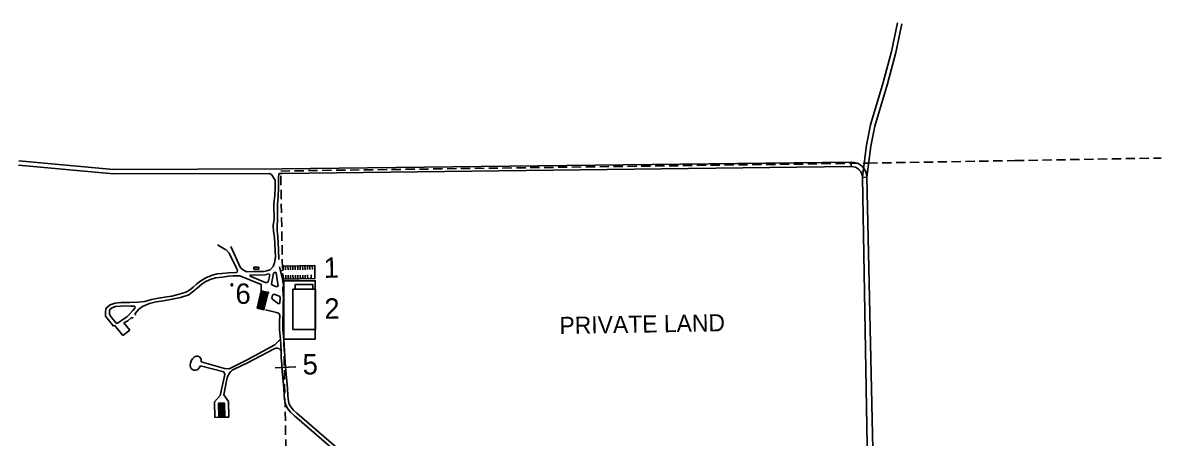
# Model space of a CAD drawing. Extents: x 627857 to 630341, y 4519011 to 4520662.
# Drawn here: x 628728 to 630292, y 4520091 to 4520662 of the extents above; entities that cross this region are included whole.
import ezdxf

# ---------------------------------------------------------------- set-up
doc = ezdxf.new("R2010")
doc.units = 0
doc.header["$LTSCALE"] = 25.4
doc.header["$MEASUREMENT"] = 0
doc.linetypes.add('DASHED', pattern=[0.75, 0.5, -0.25])
doc.layers.add('EA_IS_NEW', color=7, linetype='Continuous')
doc.styles.add('SIM005', font='GOTHIC.TTF', dxfattribs={"height": 1.96088})
doc.styles.add('SIM060', font='GOTHIC.TTF', dxfattribs={"height": 23.53056})
doc.styles.add('SIM150', font='GOTHIC.TTF', dxfattribs={"height": 58.82513})

msp = doc.modelspace()

# ---------------------------------------------------------------- hatches: boundary and pattern name
at = {"layer": 'EA_IS_NEW'}
h = msp.add_hatch(dxfattribs=at)
h.set_pattern_fill('ANSI31', color=256, scale=20, angle=345, style=0)
h.set_pattern_definition([(30.910383, (626987.3325, 4519329.1903), (-0.39241745, 0.65078028), [])])
h.paths.add_polyline_path([(629059.5, 4520267.5), (629065.4, 4520291.1), (629055.9, 4520293.4), (629050, 4520269.8)])
h = msp.add_hatch(dxfattribs=at)
h.set_pattern_fill('ANSI31', color=256, scale=20, style=0)
h.set_pattern_definition([(45.89643, (629184.2546, 4519350.0022), (-0.548103, 0.5273854), [])])
h.paths.add_polyline_path([(629005.2, 4520139.4), (629005.6, 4520119.9), (628997.7, 4520119.8), (628997.3, 4520139.2)])

# ---------------------------------------------------------------- linework, layer by layer
for p, q in [((629921.3, 4520621.9), (629929.8, 4520661.5)), ((629927.2, 4520620.5), (629935.7, 4520660.1)), ((629909.9, 4520579.4), (629921.3, 4520621.9)), ((629915.8, 4520577.8), (629927.2, 4520620.5)), ((629892.6, 4520521.2, 5), (629909.9, 4520579.4, 5)), ((629898.5, 4520519.7, 5), (629915.8, 4520577.8, 5)), ((629886.9, 4520493.3, 5), (629892.6, 4520521.2, 5)), ((629892.9, 4520492.3, 5), (629898.5, 4520519.7, 5)), ((629881.5, 4520450.1, 5), (629886.9, 4520493.3, 5)), ((629887.5, 4520449.4, 5), (629892.9, 4520492.3, 5)), ((628852.9, 4520460.2, 5), (628723, 4520471.9, 5)), ((628852.7, 4520454.1, 5), (628722.4, 4520465.8, 5)), ((629084.5, 4520460.9, 5), (628852.9, 4520460.2, 5)), ((629084.4, 4520460.9, 5), (629865.8, 4520470.3, 5)), ((629084.5, 4520454.8, 5), (629866, 4520464.2, 5)), ((629865.8, 4520470.3, 5), (629866, 4520464.2, 5)), ((629067.1, 4520454.8, 5), (628852.7, 4520454.1, 5)), ((629067.1, 4520454.8, 5), (629069.9, 4520453, 5)), ((629069.9, 4520453, 5), (629074.9, 4520445.2, 5)), ((629074.9, 4520445.2, 5), (629075.1, 4520434.9, 5)), ((629079.9, 4520454.1, 5), (629079.4, 4520448.9, 5)), ((629079.4, 4520448.9, 5), (629079.7, 4520435, 5)), ((629080.5, 4520454.7, 5), (629079.9, 4520454.1, 5)), ((629080.5, 4520454.7, 5), (629084.5, 4520454.8, 5)), ((629881.5, 4520449.3, 5), (629887.5, 4520449.4, 5)), ((629881.5, 4520449.3, 5), (629889.2, 4520003.8, 5)), ((629897.3, 4519994.2, 5), (629887.5, 4520449.4, 5)), ((629074.3, 4520424.9, 5), (629073.3, 4520413, 5)), ((629075.1, 4520434.9, 5), (629074.3, 4520424.9, 5)), ((629079.7, 4520435, 5), (629079, 4520422.8, 5)), ((629073.3, 4520413, 5), (629073.2, 4520403.6, 5)), ((629078.2, 4520412.2, 5), (629078.1, 4520403.7, 5)), ((629079, 4520422.8, 5), (629078.2, 4520412.2, 5)), ((629073.2, 4520403.6, 5), (629073.6, 4520398.7, 5)), ((629073.6, 4520398.7, 5), (629073.4, 4520392, 5)), ((629078.2, 4520394.9, 5), (629078, 4520390.3, 5)), ((629078.1, 4520403.7, 5), (629078.2, 4520394.9, 5)), ((629073.4, 4520392, 5), (629072.3, 4520383.2, 5)), ((629072.3, 4520383.2, 5), (629072.5, 4520375, 5)), ((629078, 4520390.3, 5), (629077.5, 4520382.7, 5)), ((629077.5, 4520382.7, 5), (629077.6, 4520375.7, 5)), ((629072.5, 4520375, 5), (629073.8, 4520367.1, 5)), ((629073.8, 4520367.1, 5), (629074.6, 4520357.4, 5)), ((629077.6, 4520375.7, 5), (629078.7, 4520367.5, 5)), ((629078.7, 4520367.5, 5), (629079.6, 4520350.2, 5)), ((629007.4, 4520349.9, 5), (628995.9, 4520356.4, 5)), ((629011.7, 4520345.1, 5), (629007.6, 4520349.7, 5)), ((629014.2, 4520354.4, 5), (629027.3, 4520325, 5)), ((629074.6, 4520357.4, 5), (629075, 4520349.5, 5)), ((629075, 4520349.5, 5), (629075.2, 4520339.8, 5)), ((629079.6, 4520350.2, 5), (629079.9, 4520336.3, 5)), ((629021.8, 4520324.6, 5), (629011.7, 4520345.1, 5)), ((629073.8, 4520331.9, 5), (629072.1, 4520326.7, 5)), ((629075.2, 4520339.8, 5), (629073.8, 4520331.9, 5)), ((628995.1, 4520316.6, 5), (628988.2, 4520315.2, 5)), ((629001.8, 4520317.3, 5), (628995.1, 4520316.6, 5)), ((629011.3, 4520318.4, 5), (629001.8, 4520317.3, 5)), ((629021.3, 4520318.5, 5), (629011.3, 4520318.4, 5)), ((629022.8, 4520319.2, 5), (629021.3, 4520318.5, 5)), ((629021.8, 4520324.6, 5), (629023.4, 4520321.9, 5)), ((629023.4, 4520321.9, 5), (629022.8, 4520319.2, 5)), ((629031.3, 4520321.8, 5), (629027.3, 4520325, 5)), ((629036.2, 4520319.7, 5), (629031.3, 4520321.8, 5)), ((629045.1, 4520319.9, 5), (629036.2, 4520319.7, 5)), ((629060.7, 4520315.6, 5), (629041.2, 4520315.2, 5)), ((629060, 4520320.1, 5), (629045.1, 4520319.9, 5)), ((629052.6, 4520326.1, 5), (629045.6, 4520325.9, 5)), ((629045.6, 4520325.9, 5), (629045.6, 4520323.2, 5)), ((629045.6, 4520323.2, 5), (629052.6, 4520323.3, 5)), ((629052.6, 4520323.3, 5), (629052.6, 4520326.1, 5)), ((629063.7, 4520320.8, 5), (629060, 4520320.1, 5)), ((629066.2, 4520316.6, 5), (629060.7, 4520315.6, 5)), ((629067.9, 4520322.4, 5), (629063.7, 4520320.8, 5)), ((629067.4, 4520315.1, 5), (629066.2, 4520316.6, 5)), ((629072.1, 4520326.7, 5), (629067.9, 4520322.4, 5)), ((629072.6, 4520317.9, 5), (629069.8, 4520303.3, 5)), ((629074.4, 4520319.2, 5), (629072.6, 4520317.9, 5)), ((629076.2, 4520318, 5), (629074.4, 4520319.2, 5)), ((629079, 4520299.8, 5), (629076.2, 4520318, 5)), ((629080.9, 4520326.3, 5), (629085.9, 4520306, 5)), ((629085.9, 4520322, 5), (629085.8, 4520327.5, 5)), ((629089.3, 4520322.1, 5), (629089.2, 4520327.6, 5)), ((629092.5, 4520327.6, 5), (629092.6, 4520322.1, 5)), ((629096, 4520322.2, 5), (629095.9, 4520327.7, 5)), ((629099.2, 4520327.7, 5), (629099.3, 4520322.2, 5)), ((629102.6, 4520322.3, 5), (629102.5, 4520327.8, 5)), ((629105.9, 4520327.9, 5), (629106, 4520322.4, 5)), ((629109.3, 4520322.4, 5), (629109.2, 4520327.9, 5)), ((629112.6, 4520328, 5), (629112.7, 4520322.5, 5)), ((629116, 4520322.5, 5), (629115.9, 4520328, 5)), ((629119.2, 4520328.1, 5), (629119.3, 4520322.6, 5)), ((629122.7, 4520322.7, 5), (629122.6, 4520328.1, 5)), ((629125.9, 4520328.2, 5), (629126, 4520322.7, 5)), ((629129.3, 4520328.3, 5), (629129.4, 4520322.8, 5)), ((629129.5, 4520315.5, 5), (629129.6, 4520310.3, 5)), ((628967.3, 4520303, 5), (628962.2, 4520298.4, 5)), ((628972.7, 4520307.4, 5), (628967.3, 4520303, 5)), ((628967.7, 4520297.3, 5), (628974.4, 4520302.5, 5)), ((628979.7, 4520311.4, 5), (628972.7, 4520307.4, 5)), ((628974.4, 4520302.5, 5), (628978.9, 4520306, 5)), ((628978.9, 4520306, 5), (628985.5, 4520308.8, 5)), ((628988.2, 4520315.2, 5), (628979.7, 4520311.4, 5)), ((628985.5, 4520308.8, 5), (628992.8, 4520311.1, 5)), ((628992.8, 4520311.1, 5), (629002.8, 4520312.4, 5)), ((629002.8, 4520312.4, 5), (629010.7, 4520313.5, 5)), ((629010.7, 4520313.5, 5), (629017.4, 4520313.9, 5)), ((629016.4, 4520303.3, 5), (629014.6, 4520303.2, 5)), ((629014.6, 4520303.2, 5), (629014.6, 4520300.2, 5)), ((629014.6, 4520300.2, 5), (629016.5, 4520300.2, 5)), ((629016.5, 4520300.2, 5), (629016.4, 4520303.3, 5)), ((629017.4, 4520313.9, 5), (629026.6, 4520314.1, 5)), ((629026.6, 4520314.1, 5), (629055.8, 4520302.1, 5)), ((629041.2, 4520315.2, 5), (629040, 4520314.6, 5)), ((629040, 4520314.6, 5), (629040.6, 4520313.4, 5)), ((629040.6, 4520313.4, 5), (629062.7, 4520304.4, 5)), ((629055.8, 4520302.1, 5), (629055.9, 4520293.9, 5)), ((629062.7, 4520304.4, 5), (629065.1, 4520305.6, 5)), ((629065.1, 4520305.6, 5), (629067.4, 4520315.1, 5)), ((629069.8, 4520303.3, 5), (629070.4, 4520301.5, 5)), ((629070.4, 4520301.5, 5), (629076.8, 4520298.9, 5)), ((629076.8, 4520298.9, 5), (629079, 4520299.8, 5)), ((629085.9, 4520306, 5), (629086.7, 4520293.6, 5)), ((629086.1, 4520314.7, 5), (629086.2, 4520309.5, 5)), ((629086.2, 4520309.5, 5), (629086.8, 4520309.5, 5)), ((629089.4, 4520314.8, 5), (629089.5, 4520309.6, 5)), ((629092.7, 4520314.8, 5), (629092.8, 4520309.6, 5)), ((629096.2, 4520309.7, 5), (629096.1, 4520314.9, 5)), ((629099.4, 4520314.9, 5), (629099.5, 4520309.8, 5)), ((629102.9, 4520309.8, 5), (629102.8, 4520315, 5)), ((629106.1, 4520315.1, 5), (629106.2, 4520309.9, 5)), ((629109.4, 4520315.1, 5), (629109.5, 4520309.9, 5)), ((629112.8, 4520315.2, 5), (629112.9, 4520310, 5)), ((629116.2, 4520310, 5), (629116.1, 4520315.2, 5)), ((629119.5, 4520315.3, 5), (629119.6, 4520310.1, 5)), ((629124.4, 4520310.2), (629124.3, 4520315.4)), ((628926.2, 4520285.3, 5), (628914.9, 4520283.6, 5)), ((628932.9, 4520286.3, 5), (628926.2, 4520285.3, 5)), ((628939.9, 4520288, 5), (628932.9, 4520286.3, 5)), ((628933.3, 4520281.8, 5), (628944.8, 4520284.4, 5)), ((628946.5, 4520289.9, 5), (628939.9, 4520288, 5)), ((628944.8, 4520284.4, 5), (628956.3, 4520288.2, 5)), ((628952.3, 4520291.8, 5), (628946.5, 4520289.9, 5)), ((628957.4, 4520294.6, 5), (628952.3, 4520291.8, 5)), ((628956.3, 4520288.2, 5), (628961.1, 4520291.7, 5)), ((628962.2, 4520298.4, 5), (628957.4, 4520294.6, 5)), ((628961.1, 4520291.7, 5), (628967.7, 4520297.3, 5)), ((629055.9, 4520293.4, 5), (629050, 4520269.8, 5)), ((629065.4, 4520291.1, 5), (629055.9, 4520293.4, 5)), ((629059.5, 4520267.5, 5), (629065.4, 4520291.1, 5)), ((629071.3, 4520287.5, 5), (629070.4, 4520283.6, 5)), ((629073.1, 4520288.8, 5), (629071.3, 4520287.5, 5)), ((629081, 4520286.2, 5), (629073.1, 4520288.8, 5)), ((629081.7, 4520284.4, 5), (629081, 4520286.2, 5)), ((629081.2, 4520276.5, 5), (629081.7, 4520284.4, 5)), ((629086.7, 4520293.6, 5), (629085.6, 4520251.9, 5)), ((628842.6, 4520268.6, 5), (628841.8, 4520264.4, 5)), ((628844.1, 4520271.1, 5), (628842.6, 4520268.6, 5)), ((628848.3, 4520274.2, 5), (628844.1, 4520271.1, 5)), ((628849.3, 4520269.1, 5), (628847.3, 4520266.3, 5)), ((628855, 4520276.5, 5), (628848.3, 4520274.2, 5)), ((628851.8, 4520270.6, 5), (628849.3, 4520269.1, 5)), ((628855.7, 4520271.9, 5), (628851.8, 4520270.6, 5)), ((628863.5, 4520277.5, 5), (628855, 4520276.5, 5)), ((628862.4, 4520272.6, 5), (628855.7, 4520271.9, 5)), ((628868.2, 4520272.7, 5), (628862.4, 4520272.6, 5)), ((628875.4, 4520277.4, 5), (628863.5, 4520277.5, 5)), ((628876.1, 4520272.6, 5), (628868.2, 4520272.7, 5)), ((628886.4, 4520277.9, 5), (628875.4, 4520277.4, 5)), ((628881.9, 4520272.4, 5), (628876.1, 4520272.6, 5)), ((628879.3, 4520266.5, 5), (628882, 4520269.6, 5)), ((628882.8, 4520271.5, 5), (628881.9, 4520272.4, 5)), ((628882, 4520269.6, 5), (628882.8, 4520271.5, 5)), ((628895.8, 4520279, 5), (628886.4, 4520277.9, 5)), ((628887.5, 4520268.2, 5), (628892.6, 4520271.9, 5)), ((628892.6, 4520271.9, 5), (628902.3, 4520276.1, 5)), ((628904.9, 4520281.6, 5), (628895.8, 4520279, 5)), ((628902.3, 4520276.1, 5), (628911.7, 4520278.4, 5)), ((628914.9, 4520283.6, 5), (628904.9, 4520281.6, 5)), ((628911.7, 4520278.4, 5), (628921.4, 4520279.7, 5)), ((628921.4, 4520279.7, 5), (628933.3, 4520281.8, 5)), ((629050, 4520269.8, 5), (629059.5, 4520267.5, 5)), ((629070.4, 4520283.6, 5), (629071.7, 4520281.4, 5)), ((629071.7, 4520281.4, 5), (629079.4, 4520275.5, 5)), ((629079.4, 4520275.5, 5), (629081.2, 4520276.5, 5)), ((628841.8, 4520264.4, 5), (628841.9, 4520260.4, 5)), ((628841.9, 4520260.4, 5), (628841.9, 4520258.6, 5)), ((628841.9, 4520258.6, 5), (628852.9, 4520245, 5)), ((628847.3, 4520266.3, 5), (628847.3, 4520261.7, 5)), ((628847.3, 4520261.7, 5), (628848.9, 4520258.7, 5)), ((628848.9, 4520258.7, 5), (628856.7, 4520249.1, 5)), ((628858.5, 4520249.2, 5), (628864, 4520252.9, 5)), ((628864, 4520252.9, 5), (628871.2, 4520257.6, 5)), ((628871.2, 4520257.6, 5), (628875.1, 4520261.3, 5)), ((628872.5, 4520252.5, 5), (628877.3, 4520256.2, 5)), ((628875.1, 4520261.3, 5), (628879.3, 4520266.5, 5)), ((628877.3, 4520256.2, 5), (628879.7, 4520256.4, 5)), ((628882.7, 4520262.4, 5), (628887.5, 4520268.2, 5)), ((628882.9, 4520260.2, 5), (628882.7, 4520262.4, 5)), ((629078.4, 4520263.3, 5), (629061.6, 4520267.2, 5)), ((629080.2, 4520261.9, 5), (629078.4, 4520263.3, 5)), ((629081.2, 4520259.7, 5), (629080.2, 4520261.9, 5)), ((629081, 4520251.5, 5), (629081.2, 4520259.7, 5)), ((628852.9, 4520245, 5), (628854.2, 4520246.1, 5)), ((628854.2, 4520246.1, 5), (628865.5, 4520232, 5)), ((628856.7, 4520249.1, 5), (628858.5, 4520249.2, 5)), ((628865.5, 4520232, 5), (628875.2, 4520239.4, 5)), ((628867.1, 4520249.3, 5), (628872.5, 4520252.5, 5)), ((628875.2, 4520239.4, 5), (628867.1, 4520249.3, 5)), ((629080.9, 4520239.7, 5), (629081, 4520251.5, 5)), ((629082.4, 4520227.3, 5), (629080.9, 4520239.7, 5)), ((629085.6, 4520251.9, 5), (629085.5, 4520240.1, 5)), ((629085.5, 4520240.1, 5), (629086.9, 4520227.3, 5)), ((629074.3, 4520219.5, 5), (629082.4, 4520227.3, 5)), ((629082.4, 4520227.3, 5), (629083, 4520210.9, 5)), ((629086.9, 4520227.3, 5), (629087.8, 4520211, 5)), ((629036.5, 4520198.8, 5), (629074.3, 4520219.5, 5)), ((629073.5, 4520214, 5), (629036.9, 4520194.6, 5)), ((629083, 4520210.9, 5), (629082, 4520212.7, 5)), ((628972.3, 4520190.7, 5), (628970.6, 4520187.6, 5)), ((629004.5, 4520182.2, 5), (628972.3, 4520190.7, 5)), ((628973.4, 4520198, 5), (628973.5, 4520195.9, 5)), ((628973.5, 4520195.9, 5), (629005.3, 4520187, 5)), ((629011.7, 4520186.5, 5), (629036.5, 4520198.8, 5)), ((629036.9, 4520194.6, 5), (629018.5, 4520185.8, 5)), ((628999.3, 4520149.9, 5), (629005.8, 4520178.8, 5)), ((629005.8, 4520178.8, 5), (629004.5, 4520182.2, 5)), ((629005.3, 4520187, 5), (629011.7, 4520186.5, 5)), ((629075.1, 4520187.6), (629103.4, 4520188.9)), ((629008.1, 4520169.8, 5), (629004.4, 4520150.6, 5)), ((628991.8, 4520141.2, 5), (628999.3, 4520149.9, 5)), ((629004.4, 4520150.6, 5), (629010.7, 4520141.6, 5)), ((628992.2, 4520119.7, 5), (628991.8, 4520141.2, 5)), ((628997.3, 4520139.2, 5), (629005.2, 4520139.4, 5)), ((628997.7, 4520119.8, 5), (628997.3, 4520139.2, 5)), ((629005.2, 4520139.4, 5), (629005.6, 4520119.9, 5)), ((629010.7, 4520141.6, 5), (629011.1, 4520120, 5)), ((628997.7, 4520119.8, 5), (628992.2, 4520119.7, 5)), ((629005.6, 4520119.9, 5), (628997.7, 4520119.8, 5)), ((629011.1, 4520120, 5), (629005.6, 4520119.9, 5))]:
    msp.add_line(p, q, dxfattribs=at)
at = {"layer": 'EA_IS_NEW', "color": 7, "linetype": 'DASHED'}
msp.add_lwpolyline([(629307.8, 4519109.2), (629305.6, 4519252.8), (629104.8, 4519254.3), (629097.2, 4519657.3), (629298, 4519656.2), (629290.6, 4520058.6), (629090, 4520057.6), (629082.5, 4520458), (629889.6, 4520468.8), (630090.7, 4520472.3), (630291.8, 4520475.8)], dxfattribs=at)
at = {"layer": 'EA_IS_NEW'}
msp.add_lwpolyline([(629082.3, 4520320.8), (629085.9, 4520322), (629085.8, 4520327.5), (629129.3, 4520328.3), (629129.6, 4520310.3), (629086.2, 4520309.5), (629086.1, 4520314.7), (629083.8, 4520314.4)], dxfattribs=at)
at = {"layer": 'EA_IS_NEW', "linetype": 'Continuous', "elevation": 5}
for points in [[(629086.9, 4520227.3), (629129.9, 4520227.3), (629129.9, 4520307.3), (629086.9, 4520307.3)], [(629102.3, 4520295.9), (629126.7, 4520295.9), (629126.7, 4520302), (629102.3, 4520302)], [(629099, 4520295.8), (629099, 4520240.6), (629130.1, 4520240.6), (629130.1, 4520295.8)]]:
    msp.add_lwpolyline(points, close=True, dxfattribs=at)
at = {"layer": 'EA_IS_NEW', "elevation": 5}
for points in [[(629226, 4520014.4), (629101.6, 4520121.9), (629096, 4520126.7), (629092.3, 4520131.5), (629089.7, 4520136.3), (629088.4, 4520141.1), (629087.4, 4520148.7), (629086.9, 4520159.6), (629086.1, 4520169.6), (629084.7, 4520182.7), (629083.9, 4520192.4), (629083.1, 4520202.1), (629083, 4520210.9)], [(629229.3, 4520018), (629104.8, 4520125.6), (629099.6, 4520130), (629096.4, 4520134.1), (629094.3, 4520138), (629093.2, 4520142.1), (629092.3, 4520149.1), (629091.8, 4520159.9), (629091, 4520170.1), (629089.5, 4520183.1), (629088, 4520202.3), (629087.8, 4520211)]]:
    msp.add_lwpolyline(points, dxfattribs=at)
at = {"layer": 'EA_IS_NEW'}
for centre, major_axis, start_param, end_param in [((629866.2, 4520449, 5), (21.3, 0.4), 0, 1.570796), ((629866.2, 4520449, 5), (15.2, 0.3), 0, 1.570796), ((629065.4, 4520291.1, 5), (0.61, 0.011), -6.437415154270099e-07, 6.283184663438071), ((629076.8, 4520207.9, 5), (7.04, 0.12), 0.731218, 2.056957), ((628973.2, 4520191.1, 5), (14.9, 0.3), 2.253157, 3.14528), ((628964.9, 4520190.9, 5), (6.56, 0.11), 3.14528, 5.742766), ((628967.5, 4520197.9, 5), (5.98, 0.1), 0.011762, 2.253157), ((629042.8, 4520162.8, 5), (35.5, 0.6), 2.670455, 2.926682), ((629025.4, 4520171.3, 5), (16.1, 0.3), 2.001123, 2.670455)]:
    msp.add_ellipse(centre, major_axis=major_axis, ratio=0.996391, start_param=start_param, end_param=end_param, dxfattribs=at)

# ---------------------------------------------------------------- texts
at = {"layer": 'EA_IS_NEW', "style": 'SIM005', "oblique": 0, "width": 1.003622}
for p in [(629082.8, 4520343.3, 5), (629055.7, 4520323.1, 5), (629090.1, 4520306.7, 5), (629094, 4520173.1, 5), (629142.9, 4520096.2, 5)]:
    msp.add_text('?', height=0.886, rotation=1, dxfattribs=at).set_placement(p)
at = {"layer": 'EA_IS_NEW', "color": 7, "style": 'SIM150', "oblique": 0, "width": 1.007937}
for s, p in [('1', (629141.7, 4520311.2)), ('6', (629020.6, 4520275.4)), ('2', (629142.7, 4520255)), ('5', (629112.8, 4520178.5))]:
    msp.add_text(s, height=28, rotation=1, dxfattribs=at).set_placement(p)
at = {"layer": 'EA_IS_NEW', "insert": (629578.8, 4520259.6), "char_height": 23.531, "width": 400.011, "attachment_point": 2, "rotation": 1, "style": 'SIM060'}
msp.add_mtext('PRIVATE LAND', dxfattribs=at)

doc.saveas('drawing.dxf')
